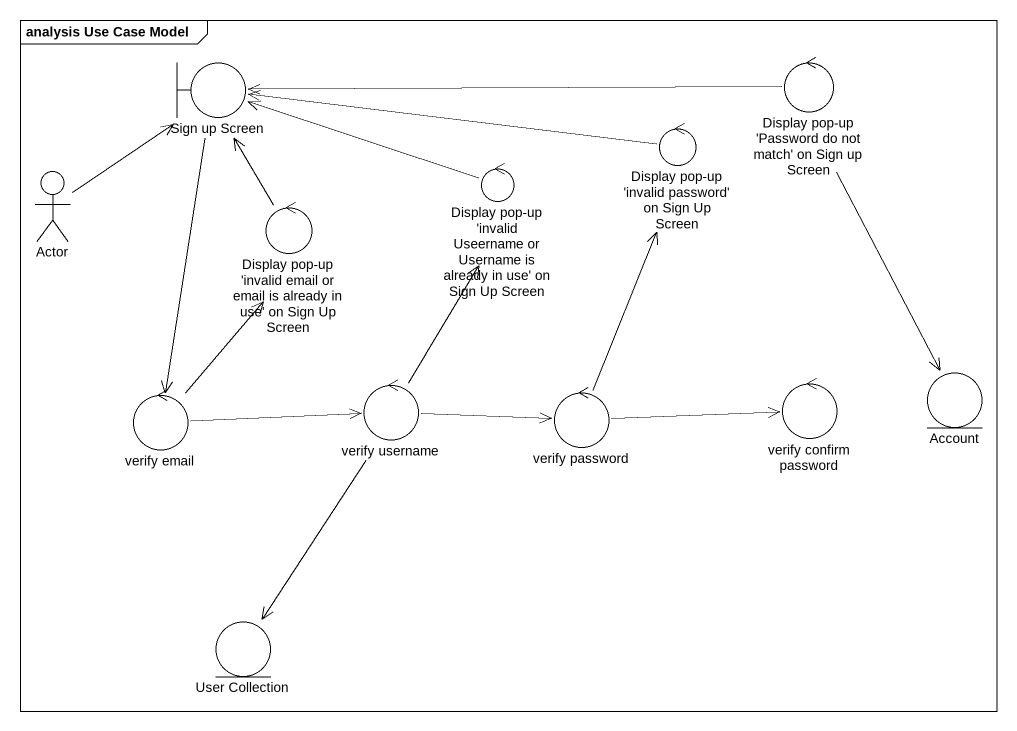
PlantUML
@startuml
mainframe analysis Use Case Model
boundary "Sign up Screen" as Sign_up_Screen
control "Display pop-up 'Password do not match' on Sign up Screen" as Display_pop_up_Password_do
control "Display pop-up 'invalid password' on Sign Up Screen" as Display_pop_up_invalid
actor "Actor" as Actor_
control "Display pop-up 'invalid Useername or Username is already in use' on Sign Up Screen" as Display_pop_up_invalid_2
control "Display pop-up 'invalid email or email is already in use' on Sign Up Screen" as Display_pop_up_invalid_3
control "verify email" as verify_email
control "verify username" as verify_username
control "verify password" as verify_password
control "verify confirm password" as verify_confirm_password
entity Account
entity "User Collection" as User_Collection
Sign_up_Screen --> verify_email
Display_pop_up_Password_do -left-> Sign_up_Screen
Display_pop_up_Password_do --> Account
Display_pop_up_invalid -left-> Sign_up_Screen
Actor_ -up-> Sign_up_Screen
Display_pop_up_invalid_2 -left-> Sign_up_Screen
Display_pop_up_invalid_3 -up-> Sign_up_Screen
verify_email -up-> Display_pop_up_invalid_3
verify_email -right-> verify_username
verify_username -up-> Display_pop_up_invalid_2
verify_username -right-> verify_password
verify_username --> User_Collection
verify_password -up-> Display_pop_up_invalid
verify_password -right-> verify_confirm_password
@enduml
